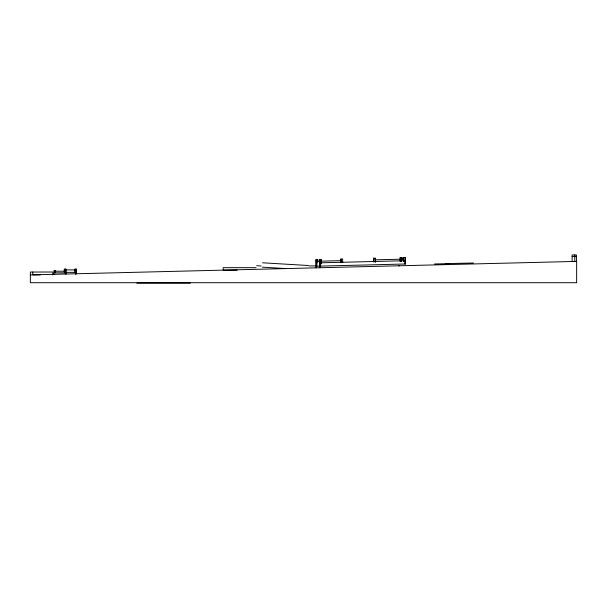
<?xml version="1.0" encoding="UTF-8"?>
<svg xmlns="http://www.w3.org/2000/svg" width="607" height="607" viewBox="0 0 607 607"><rect width="100%" height="100%" fill="white"/><g stroke="black" fill="none" stroke-linecap="round" stroke-linejoin="round"><path stroke-width="0.91" d="M75.746 273.787L76.528 273.757L76.528 269.083L74.737 269.083L74.737 272.361M375.232 259.819L400.286 259.204M404.209 259.106L401.068 259.181L401.128 261.64M319.745 266.109L405.567 263.992L405.4 257.436L403.473 257.482L403.564 261.23M434.529 263.977L450.318 263.613M445.386 263.635L473.43 263.013M572.12 256.594L576.422 256.594M399.512 265.783L398.594 265.798M309.115 265.912L316.497 265.912M256.101 267.679L223.217 267.679L223.217 270.176L237.238 270.176M65.806 269.903L75.253 269.903M55.738 270.722L53.955 270.722L53.955 274.326M64.926 271.215L55.222 271.215L55.222 272.854M65.419 272.361L75.253 272.361M64.668 272.854L54.964 272.854L54.964 270.722M30.35 274.895L576.65 261.397L576.65 282.71L30.35 282.71L30.35 272.027L52.885 272.027L52.885 274.356M40.214 274.895L32.786 274.895L32.786 272.027M136.803 283.15L190.325 283.15M262.55 262.785L308.386 265.517M262.338 267.171L285.722 268.56M256.7 265.676L261.185 266.003M405.195 257.436L405.362 263.992M404.884 264.007L404.808 260.729L320.238 262.823L320.321 266.101M403.678 257.474L403.769 261.222M402.1 259.394L402.054 257.52L400.119 257.565L400.301 261.663L400.324 257.558M401.849 257.52L401.895 259.341M401.394 259.174L401.455 261.632M375.103 258.187L375.293 262.277L375.316 258.18L373.48 258.225L373.571 261.867M373.684 258.218L373.775 261.86M342.72 262.626L342.629 258.984L340.793 259.03L340.838 260.904M341.005 259.03L341.096 262.77M340.959 262.307L340.959 260.669L316.793 261.268L316.915 266.185M321.3 263.263L321.209 259.515L319.373 259.561L319.532 266.116L316.262 266.2L316.103 259.644M320.997 259.523L321.095 263.271M320.587 262.816L320.671 266.086M319.578 259.561L319.821 267.748M317.772 261.473L317.727 259.606L315.898 259.652L316.103 267.839M317.522 259.606L317.567 261.48M317.12 261.26L317.158 262.899M576.422 261.405L576.422 254.955L572.12 254.955L572.12 261.511L574.783 261.511L574.783 254.955M75.746 269.083L75.746 274.326M66.201 274.015L66.201 270.722L64.41 270.722L64.41 272.854M66.064 269.903L66.064 269.083L64.281 269.083L64.281 271.579M65.419 270.722L65.419 274.045M65.29 269.083L65.29 270.722M52.46 274.364L52.46 274.895"/></g></svg>
